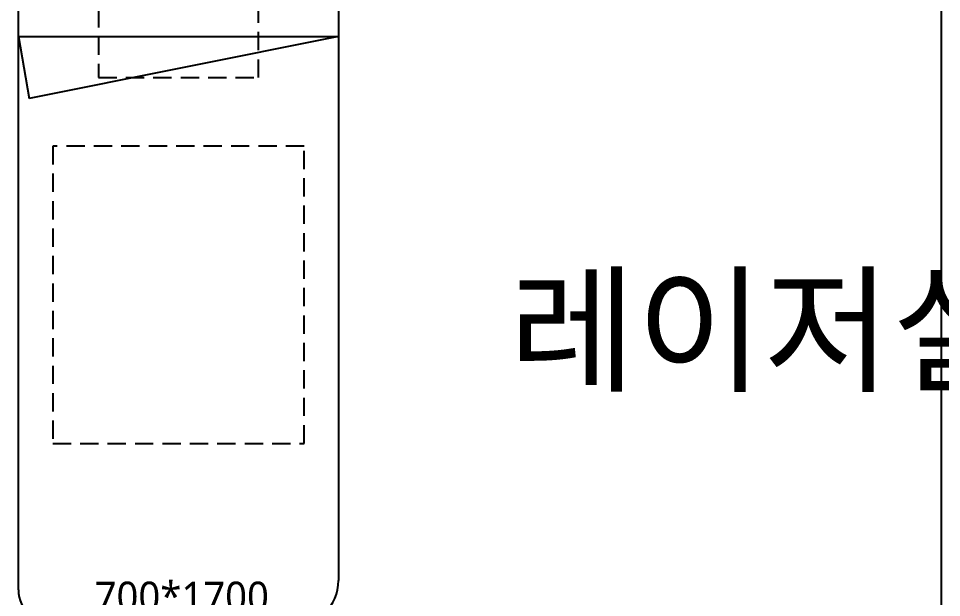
# Model space of a CAD drawing. Extents: x 11477420 to 23072185, y -28506554 to -14238804.
# Drawn here: x 11523619 to 11525638, y -14255477 to -14254210 of the extents above; entities that cross this region are included whole.
import ezdxf
from ezdxf.enums import TextEntityAlignment as Align

# ---------------------------------------------------------------- set-up
doc = ezdxf.new("R2010")
doc.units = 0
doc.header["$LTSCALE"] = 50
doc.header["$MEASUREMENT"] = 0
doc.linetypes.add('DH-HID2', pattern=[1.2, 0.8, -0.4])
for name, color, linetype in [('03-TEXT', 3, 'CONTINUOUS'), ('1.천장.벽체선(내벽)', 3, 'CONTINUOUS'), ('2.글자선', 60, 'CONTINUOUS'), ('FU-FURM', 251, 'DH-HID2'), ('가구', 6, 'CONTINUOUS')]:
    doc.layers.add(name, color=color, linetype=linetype)
doc.styles.add('맑은 고딕', font='malgun.ttf')

# ---------------------------------------------------------------- blocks, each defined once
blk = doc.blocks.new('wjsehddmlwk')
at = {"layer": 'FU-FURM'}
for points in [[(11523793.6, -14254339.4), (11524143.6, -14254339.4), (11524143.6, -14254189.4), (11523793.6, -14254189.4)], [(11523693.6, -14255139.4), (11524243.6, -14255139.4), (11524243.6, -14254489.4), (11523693.6, -14254489.4)]]:
    blk.add_lwpolyline(points, close=True, dxfattribs=at)
at = {"layer": '가구'}
for p, q in [((11523618.6, -14255459.4), (11523618.6, -14253919.4)), ((11524318.6, -14253939.4), (11524318.6, -14255439.4)), ((11523618.6, -14254249.1), (11524318.6, -14254249.1)), ((11523618.6, -14254388.8), (11523618.6, -14254249.1)), ((11524318.6, -14254249.1), (11523642.2, -14254384.7))]:
    blk.add_line(p, q, dxfattribs=at)
blk.add_lwpolyline([(11523618.6, -14254249.1), (11523642.2, -14254384.7)], dxfattribs=at)
for centre, radius, start, end in [((11524218.6, -14255439.4), 100, 270, 0), ((11523698.6, -14255459.4), 80, 180, 270)]:
    blk.add_arc(centre, radius, start, end, dxfattribs=at)
at = {"layer": '2.글자선', "style": '맑은 고딕'}
blk.add_text('700*1700', height=64.27, dxfattribs=at).set_placement((11523785.2, -14255441.8), align=Align.TOP_LEFT)

msp = doc.modelspace()

# ---------------------------------------------------------------- linework, layer by layer
at = {"layer": '1.천장.벽체선(내벽)', "ltscale": 30}
msp.add_line((11525638.1, -14256339.4), (11525638.1, -14252139.4), dxfattribs=at)

# ---------------------------------------------------------------- block references
at = {"layer": '가구'}
msp.add_blockref('wjsehddmlwk', (0, 0), dxfattribs=at)

# ---------------------------------------------------------------- texts
at = {"layer": '03-TEXT', "style": '맑은 고딕'}
msp.add_text('레이저실_3', height=222.22, dxfattribs=at).set_placement((11524691.5, -14254780.6), align=Align.TOP_LEFT)

doc.saveas('drawing.dxf')
